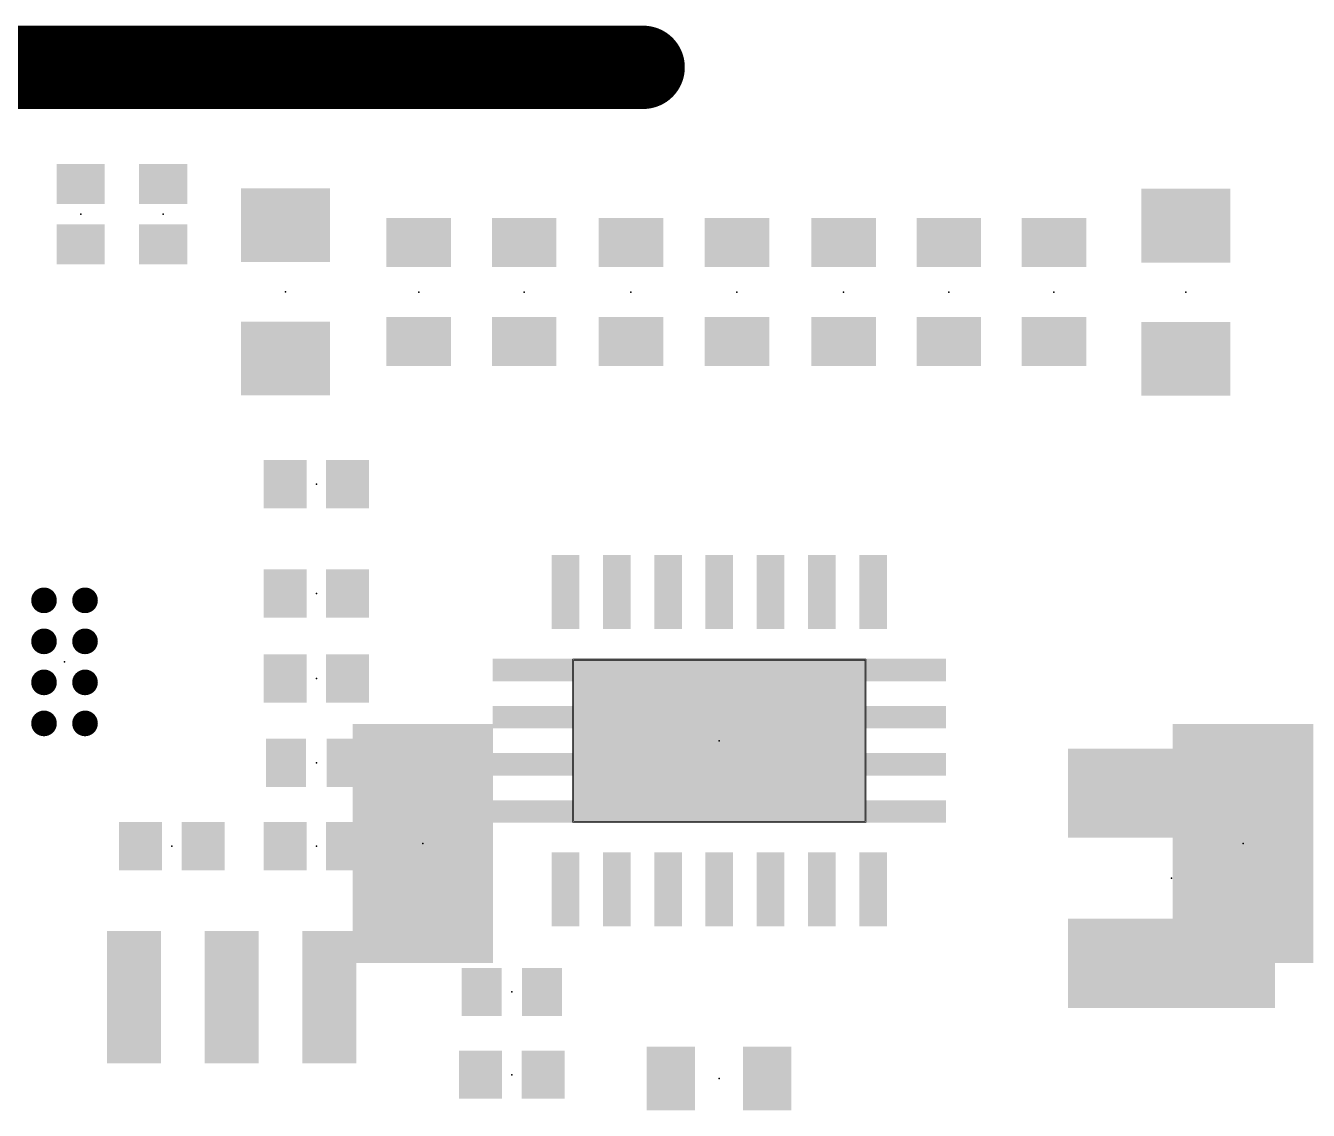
# Model space of a CAD drawing. Extents: x -6.2 to 35, y -0.5 to 29.9.
# Drawn here: x 6.63 to 19.14, y 8.83 to 19.41 of the extents above; entities that cross this region are included whole.
import ezdxf

# ---------------------------------------------------------------- set-up
doc = ezdxf.new("R2010")
doc.units = 0
for name, color, linetype in [('1', 22, 'CONTINUOUS'), ('16', 132, 'CONTINUOUS'), ('23', 53, 'CONTINUOUS'), ('24', 53, 'CONTINUOUS'), ('29', 253, 'CONTINUOUS'), ('31', 253, 'CONTINUOUS')]:
    doc.layers.add(name, color=color, linetype=linetype)

# ---------------------------------------------------------------- blocks, each defined once
blk = doc.blocks.new('RECT')
blk.add_solid([(-0.5, -0.5), (0.5, -0.5), (-0.5, 0.5), (0.5, 0.5)])
blk = doc.blocks.new('RECT456000X252800R1')
at = {"const_width": 0.0079}
blk.add_lwpolyline([(1.4211, -0.7821), (1.4211, 0.7821, 0.4142), (1.4171, 0.7861), (-1.4171, 0.7861, 0.4142), (-1.4211, 0.7821), (-1.4211, -0.7821, 0.4142), (-1.4171, -0.7861), (1.4171, -0.7861, 0.4142)], format="xyb", close=True, dxfattribs=at)
blk.add_solid([(-1.4191, -0.7841), (1.4191, -0.7841), (-1.4191, 0.7841), (1.4191, 0.7841)])
blk = doc.blocks.new('RECT459200X256000R1')
at = {"const_width": 0.008}
blk.add_lwpolyline([(1.431, -0.792), (1.431, 0.792, 0.4142), (1.427, 0.796), (-1.427, 0.796, 0.4142), (-1.431, 0.792), (-1.431, -0.792, 0.4142), (-1.427, -0.796), (1.427, -0.796, 0.4142)], format="xyb", close=True, dxfattribs=at)
blk.add_solid([(-1.429, -0.794), (1.429, -0.794), (-1.429, 0.794), (1.429, 0.794)])
blk = doc.blocks.new('PIE')
at = {"const_width": 0.5}
blk.add_lwpolyline([(0, -0.25, 1), (0, 0.25, 1), (0, -0.25)], format="xyb", dxfattribs=at)

msp = doc.modelspace()

# ---------------------------------------------------------------- linework, layer by layer
at = {"layer": '23'}
for p in [(7.1628, 17.5677), (7.9676, 17.5677), (9.16, 16.81), (10.4597, 16.8078), (11.4884, 16.8078), (12.5304, 16.8078), (13.5641, 16.8078), (14.6041, 16.8078), (15.6309, 16.8078), (16.6553, 16.8078), (17.9424, 16.8065), (9.4615, 14.9352), (9.4615, 13.8678), (7.0053, 13.2016), (9.4615, 13.0402), (13.3918, 12.4328), (9.4615, 12.2174), (8.0518, 11.4046), (9.4615, 11.4046), (17.8017, 11.0917), (11.3689, 9.9822), (11.3689, 9.1755), (13.389, 9.1379)]:
    msp.add_point(p, dxfattribs=at)
at = {"layer": '24'}
for p in [(10.5, 11.43), (18.5, 11.43)]:
    msp.add_point(p, dxfattribs=at)
at = {"layer": '29', "const_width": 0.8}
msp.add_lwpolyline([(1, 19), (12.6492, 19)], dxfattribs=at)
at = {"layer": '29', "const_width": 0.4}
msp.add_lwpolyline([(12.6492, 18.8, 1), (12.6492, 19.2)], format="xyb", dxfattribs=at)
at = {"layer": '31', "const_width": 0.8128}
msp.add_lwpolyline([(1, 19), (12.6492, 19)], dxfattribs=at)
at = {"layer": '31', "const_width": 0.4064}
msp.add_lwpolyline([(12.6492, 18.7968, 1), (12.6492, 19.2032)], format="xyb", dxfattribs=at)

# ---------------------------------------------------------------- block references
at = {"layer": '1'}
for p, xscale, yscale, rotation in [((7.1628, 17.8627), 0.37, 0.45, 90), ((7.9676, 17.8627), 0.37, 0.45, 90), ((9.16, 17.46), 0.7, 0.85, 90), ((17.9424, 17.4565), 0.7, 0.85, 90), ((10.4597, 17.2904), 0.4572, 0.6096, 270), ((11.4884, 17.2904), 0.4572, 0.6096, 270), ((12.5304, 17.2904), 0.4572, 0.6096, 270), ((13.5641, 17.2904), 0.4572, 0.6096, 270), ((14.6041, 17.2904), 0.4572, 0.6096, 270), ((15.6309, 17.2904), 0.4572, 0.6096, 270), ((16.6553, 17.2904), 0.4572, 0.6096, 270), ((7.1628, 17.2727), 0.37, 0.45, 90), ((7.9676, 17.2727), 0.37, 0.45, 90), ((10.4597, 16.3252), 0.4572, 0.6096, 270), ((11.4884, 16.3252), 0.4572, 0.6096, 270), ((12.5304, 16.3252), 0.4572, 0.6096, 270), ((13.5641, 16.3252), 0.4572, 0.6096, 270), ((14.6041, 16.3252), 0.4572, 0.6096, 270), ((15.6309, 16.3252), 0.4572, 0.6096, 270), ((16.6553, 16.3252), 0.4572, 0.6096, 270), ((9.16, 16.16), 0.7, 0.85, 90), ((17.9424, 16.1565), 0.7, 0.85, 90), ((9.1565, 14.9352), 0.4, 0.45, 180), ((9.7665, 14.9352), 0.4, 0.45, 180), ((11.8918, 13.8828), 0.7, 0.25, 270), ((12.3918, 13.8828), 0.7, 0.25, 270), ((12.8918, 13.8828), 0.7, 0.25, 270), ((13.3918, 13.8828), 0.7, 0.25, 270), ((13.8918, 13.8828), 0.7, 0.25, 270), ((14.3918, 13.8828), 0.7, 0.25, 270), ((14.8918, 13.8828), 0.7, 0.25, 270), ((9.1565, 13.8678), 0.4, 0.45, 180), ((9.7665, 13.8678), 0.4, 0.45, 180), ((9.1665, 12.2174), 0.37, 0.45, 180), ((9.7565, 12.2174), 0.37, 0.45, 180), ((9.1565, 11.4046), 0.4, 0.45, 180), ((9.7665, 11.4046), 0.4, 0.45, 180), ((11.8918, 10.9828), 0.7, 0.25, 90), ((12.3918, 10.9828), 0.7, 0.25, 90), ((12.8918, 10.9828), 0.7, 0.25, 90), ((13.3918, 10.9828), 0.7, 0.25, 90), ((13.8918, 10.9828), 0.7, 0.25, 90), ((14.3918, 10.9828), 0.7, 0.25, 90), ((14.8918, 10.9828), 0.7, 0.25, 90), ((7.6835, 9.9314), 1.27, 0.508, 270), ((8.636, 9.9314), 1.27, 0.508, 270), ((9.5885, 9.9314), 1.27, 0.508, 270), ((12.919, 9.1379), 0.45, 0.6, 180), ((13.859, 9.1379), 0.45, 0.6, 180)]:
    msp.add_blockref('RECT', p, dxfattribs=dict(at, xscale=xscale, yscale=yscale, rotation=rotation))
for name, p, xscale, yscale in [('PIE', (6.8053, 13.8016), 0.23, 0.23), ('PIE', (7.2053, 13.8016), 0.23, 0.23), ('PIE', (6.8053, 13.4016), 0.23, 0.23), ('PIE', (7.2053, 13.4016), 0.23, 0.23), ('RECT', (9.1565, 13.0402), 0.4, 0.45), ('RECT', (9.7665, 13.0402), 0.4, 0.45), ('RECT', (11.7418, 13.1228), 1.1, 0.2), ('RECT', (15.0418, 13.1228), 1.1, 0.2), ('PIE', (6.8053, 13.0016), 0.23, 0.23), ('PIE', (7.2053, 13.0016), 0.23, 0.23), ('RECT', (11.7418, 12.6628), 1.1, 0.2), ('RECT', (15.0418, 12.6628), 1.1, 0.2), ('PIE', (6.8053, 12.6016), 0.23, 0.23), ('PIE', (7.2053, 12.6016), 0.23, 0.23), ('RECT', (11.7418, 12.2028), 1.1, 0.2), ('RECT', (15.0418, 12.2028), 1.1, 0.2), ('RECT', (17.8017, 11.9217), 2, 0.85), ('RECT', (11.7418, 11.7428), 1.1, 0.2), ('RECT', (15.0418, 11.7428), 1.1, 0.2), ('RECT', (7.7468, 11.4046), 0.4, 0.45), ('RECT', (8.3568, 11.4046), 0.4, 0.45), ('RECT', (17.8017, 10.2617), 2, 0.85), ('RECT', (11.0739, 9.9822), 0.37, 0.45), ('RECT', (11.6639, 9.9822), 0.37, 0.45), ('RECT', (11.0639, 9.1755), 0.4, 0.45), ('RECT', (11.6739, 9.1755), 0.4, 0.45)]:
    msp.add_blockref(name, p, dxfattribs=dict(at, xscale=xscale, yscale=yscale))
at = {"layer": '1', "rotation": 180}
msp.add_blockref('RECT456000X252800R1', (13.3918, 12.4328), dxfattribs=at)
at = {"layer": '16', "xscale": 1.37, "yscale": 2.33, "rotation": 180}
for p in [(10.5, 11.43), (18.5, 11.43)]:
    msp.add_blockref('RECT', p, dxfattribs=at)
at = {"layer": '29'}
for p, xscale, yscale, rotation in [((7.1628, 17.8627), 0.39, 0.47, 90), ((7.9676, 17.8627), 0.39, 0.47, 90), ((9.16, 17.46), 0.72, 0.87, 90), ((17.9424, 17.4565), 0.72, 0.87, 90), ((10.4597, 17.2904), 0.4772, 0.6296, 270), ((11.4884, 17.2904), 0.4772, 0.6296, 270), ((12.5304, 17.2904), 0.4772, 0.6296, 270), ((13.5641, 17.2904), 0.4772, 0.6296, 270), ((14.6041, 17.2904), 0.4772, 0.6296, 270), ((15.6309, 17.2904), 0.4772, 0.6296, 270), ((16.6553, 17.2904), 0.4772, 0.6296, 270), ((7.1628, 17.2727), 0.39, 0.47, 90), ((7.9676, 17.2727), 0.39, 0.47, 90), ((9.16, 16.16), 0.72, 0.87, 90), ((10.4597, 16.3252), 0.4772, 0.6296, 270), ((11.4884, 16.3252), 0.4772, 0.6296, 270), ((12.5304, 16.3252), 0.4772, 0.6296, 270), ((13.5641, 16.3252), 0.4772, 0.6296, 270), ((14.6041, 16.3252), 0.4772, 0.6296, 270), ((15.6309, 16.3252), 0.4772, 0.6296, 270), ((16.6553, 16.3252), 0.4772, 0.6296, 270), ((17.9424, 16.1565), 0.72, 0.87, 90), ((9.1565, 14.9352), 0.42, 0.47, 180), ((9.7665, 14.9352), 0.42, 0.47, 180), ((11.8918, 13.8828), 0.72, 0.27, 270), ((12.3918, 13.8828), 0.72, 0.27, 270), ((12.8918, 13.8828), 0.72, 0.27, 270), ((13.3918, 13.8828), 0.72, 0.27, 270), ((13.8918, 13.8828), 0.72, 0.27, 270), ((14.3918, 13.8828), 0.72, 0.27, 270), ((14.8918, 13.8828), 0.72, 0.27, 270), ((9.1565, 13.8678), 0.42, 0.47, 180), ((9.7665, 13.8678), 0.42, 0.47, 180), ((9.1665, 12.2174), 0.39, 0.47, 180), ((9.7565, 12.2174), 0.39, 0.47, 180), ((9.1565, 11.4046), 0.42, 0.47, 180), ((9.7665, 11.4046), 0.42, 0.47, 180), ((11.8918, 10.9828), 0.72, 0.27, 90), ((12.3918, 10.9828), 0.72, 0.27, 90), ((12.8918, 10.9828), 0.72, 0.27, 90), ((13.3918, 10.9828), 0.72, 0.27, 90), ((13.8918, 10.9828), 0.72, 0.27, 90), ((14.3918, 10.9828), 0.72, 0.27, 90), ((14.8918, 10.9828), 0.72, 0.27, 90), ((7.6835, 9.9314), 1.29, 0.528, 270), ((8.636, 9.9314), 1.29, 0.528, 270), ((9.5885, 9.9314), 1.29, 0.528, 270), ((12.919, 9.1379), 0.47, 0.62, 180), ((13.859, 9.1379), 0.47, 0.62, 180)]:
    msp.add_blockref('RECT', p, dxfattribs=dict(at, xscale=xscale, yscale=yscale, rotation=rotation))
for name, p, xscale, yscale in [('PIE', (6.8053, 13.8016), 0.25, 0.25), ('PIE', (7.2053, 13.8016), 0.25, 0.25), ('PIE', (6.8053, 13.4016), 0.25, 0.25), ('PIE', (7.2053, 13.4016), 0.25, 0.25), ('RECT', (9.1565, 13.0402), 0.42, 0.47), ('RECT', (9.7665, 13.0402), 0.42, 0.47), ('RECT', (11.7418, 13.1228), 1.12, 0.22), ('RECT', (15.0418, 13.1228), 1.12, 0.22), ('PIE', (6.8053, 13.0016), 0.25, 0.25), ('PIE', (7.2053, 13.0016), 0.25, 0.25), ('RECT', (11.7418, 12.6628), 1.12, 0.22), ('RECT', (15.0418, 12.6628), 1.12, 0.22), ('PIE', (6.8053, 12.6016), 0.25, 0.25), ('PIE', (7.2053, 12.6016), 0.25, 0.25), ('RECT', (11.7418, 12.2028), 1.12, 0.22), ('RECT', (15.0418, 12.2028), 1.12, 0.22), ('RECT', (17.8017, 11.9217), 2.02, 0.87), ('RECT', (11.7418, 11.7428), 1.12, 0.22), ('RECT', (15.0418, 11.7428), 1.12, 0.22), ('RECT', (7.7468, 11.4046), 0.42, 0.47), ('RECT', (8.3568, 11.4046), 0.42, 0.47), ('RECT', (17.8017, 10.2617), 2.02, 0.87), ('RECT', (11.0739, 9.9822), 0.39, 0.47), ('RECT', (11.6639, 9.9822), 0.39, 0.47), ('RECT', (11.0639, 9.1755), 0.42, 0.47), ('RECT', (11.6739, 9.1755), 0.42, 0.47)]:
    msp.add_blockref(name, p, dxfattribs=dict(at, xscale=xscale, yscale=yscale))
at = {"layer": '29', "rotation": 180}
msp.add_blockref('RECT459200X256000R1', (13.3918, 12.4328), dxfattribs=at)
at = {"layer": '31'}
for p, xscale, yscale, rotation in [((7.1628, 17.8627), 0.37, 0.45, 90), ((7.9676, 17.8627), 0.37, 0.45, 90), ((9.16, 17.46), 0.7, 0.85, 90), ((17.9424, 17.4565), 0.7, 0.85, 90), ((10.4597, 17.2904), 0.4572, 0.6096, 270), ((11.4884, 17.2904), 0.4572, 0.6096, 270), ((12.5304, 17.2904), 0.4572, 0.6096, 270), ((13.5641, 17.2904), 0.4572, 0.6096, 270), ((14.6041, 17.2904), 0.4572, 0.6096, 270), ((15.6309, 17.2904), 0.4572, 0.6096, 270), ((16.6553, 17.2904), 0.4572, 0.6096, 270), ((7.1628, 17.2727), 0.37, 0.45, 90), ((7.9676, 17.2727), 0.37, 0.45, 90), ((10.4597, 16.3252), 0.4572, 0.6096, 270), ((11.4884, 16.3252), 0.4572, 0.6096, 270), ((12.5304, 16.3252), 0.4572, 0.6096, 270), ((13.5641, 16.3252), 0.4572, 0.6096, 270), ((14.6041, 16.3252), 0.4572, 0.6096, 270), ((15.6309, 16.3252), 0.4572, 0.6096, 270), ((16.6553, 16.3252), 0.4572, 0.6096, 270), ((9.16, 16.16), 0.7, 0.85, 90), ((17.9424, 16.1565), 0.7, 0.85, 90), ((9.1565, 14.9352), 0.4, 0.45, 180), ((9.7665, 14.9352), 0.4, 0.45, 180), ((11.8918, 13.8828), 0.7, 0.25, 270), ((12.3918, 13.8828), 0.7, 0.25, 270), ((12.8918, 13.8828), 0.7, 0.25, 270), ((13.3918, 13.8828), 0.7, 0.25, 270), ((13.8918, 13.8828), 0.7, 0.25, 270), ((14.3918, 13.8828), 0.7, 0.25, 270), ((14.8918, 13.8828), 0.7, 0.25, 270), ((9.1565, 13.8678), 0.4, 0.45, 180), ((9.7665, 13.8678), 0.4, 0.45, 180), ((9.1665, 12.2174), 0.37, 0.45, 180), ((9.7565, 12.2174), 0.37, 0.45, 180), ((9.1565, 11.4046), 0.4, 0.45, 180), ((9.7665, 11.4046), 0.4, 0.45, 180), ((11.8918, 10.9828), 0.7, 0.25, 90), ((12.3918, 10.9828), 0.7, 0.25, 90), ((12.8918, 10.9828), 0.7, 0.25, 90), ((13.3918, 10.9828), 0.7, 0.25, 90), ((13.8918, 10.9828), 0.7, 0.25, 90), ((14.3918, 10.9828), 0.7, 0.25, 90), ((14.8918, 10.9828), 0.7, 0.25, 90), ((7.6835, 9.9314), 1.27, 0.508, 270), ((8.636, 9.9314), 1.27, 0.508, 270), ((9.5885, 9.9314), 1.27, 0.508, 270), ((12.919, 9.1379), 0.45, 0.6, 180), ((13.859, 9.1379), 0.45, 0.6, 180)]:
    msp.add_blockref('RECT', p, dxfattribs=dict(at, xscale=xscale, yscale=yscale, rotation=rotation))
for name, p, xscale, yscale in [('PIE', (6.8053, 13.8016), 0.23, 0.23), ('PIE', (7.2053, 13.8016), 0.23, 0.23), ('PIE', (6.8053, 13.4016), 0.23, 0.23), ('PIE', (7.2053, 13.4016), 0.23, 0.23), ('RECT', (9.1565, 13.0402), 0.4, 0.45), ('RECT', (9.7665, 13.0402), 0.4, 0.45), ('RECT', (11.7418, 13.1228), 1.1, 0.2), ('RECT', (15.0418, 13.1228), 1.1, 0.2), ('PIE', (6.8053, 13.0016), 0.23, 0.23), ('PIE', (7.2053, 13.0016), 0.23, 0.23), ('RECT', (11.7418, 12.6628), 1.1, 0.2), ('RECT', (15.0418, 12.6628), 1.1, 0.2), ('PIE', (6.8053, 12.6016), 0.23, 0.23), ('PIE', (7.2053, 12.6016), 0.23, 0.23), ('RECT', (11.7418, 12.2028), 1.1, 0.2), ('RECT', (15.0418, 12.2028), 1.1, 0.2), ('RECT', (17.8017, 11.9217), 2, 0.85), ('RECT', (11.7418, 11.7428), 1.1, 0.2), ('RECT', (15.0418, 11.7428), 1.1, 0.2), ('RECT', (7.7468, 11.4046), 0.4, 0.45), ('RECT', (8.3568, 11.4046), 0.4, 0.45), ('RECT', (17.8017, 10.2617), 2, 0.85), ('RECT', (11.0739, 9.9822), 0.37, 0.45), ('RECT', (11.6639, 9.9822), 0.37, 0.45), ('RECT', (11.0639, 9.1755), 0.4, 0.45), ('RECT', (11.6739, 9.1755), 0.4, 0.45)]:
    msp.add_blockref(name, p, dxfattribs=dict(at, xscale=xscale, yscale=yscale))
at = {"layer": '31', "rotation": 180}
msp.add_blockref('RECT456000X252800R1', (13.3918, 12.4328), dxfattribs=at)

doc.saveas('drawing.dxf')
